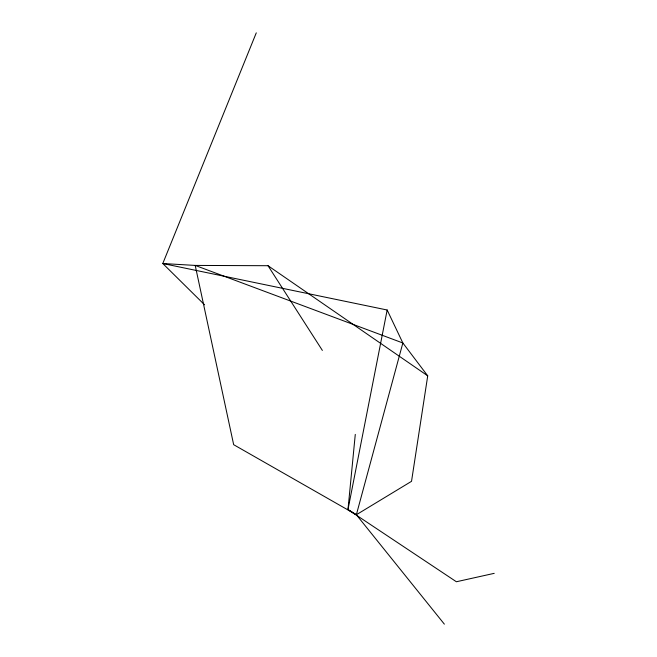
<?xml version="1.0" encoding="UTF-8"?>
<svg xmlns="http://www.w3.org/2000/svg" width="657" height="657" viewBox="0 0 657 657"><rect width="100%" height="100%" fill="white"/><g stroke="black" fill="none" stroke-linecap="round" stroke-linejoin="round"><path stroke-width="0.99" d="M355.281 434.384L347.98 509.577L456.385 581.757L494.212 573.347M204.573 304.807L162.788 263.523L387.162 310.005L402.856 342.987L427.723 375.837L411.528 481.318L356.365 514.743L233.662 444.682L195.203 265.42L162.788 263.523L256.279 32.85M387.162 310.005L347.98 509.577L356.365 514.743L444.362 624.15M356.365 514.743L402.856 342.987L195.203 265.42L268.015 265.715L427.723 375.837M268.015 265.715L322.365 350.411"/></g></svg>
